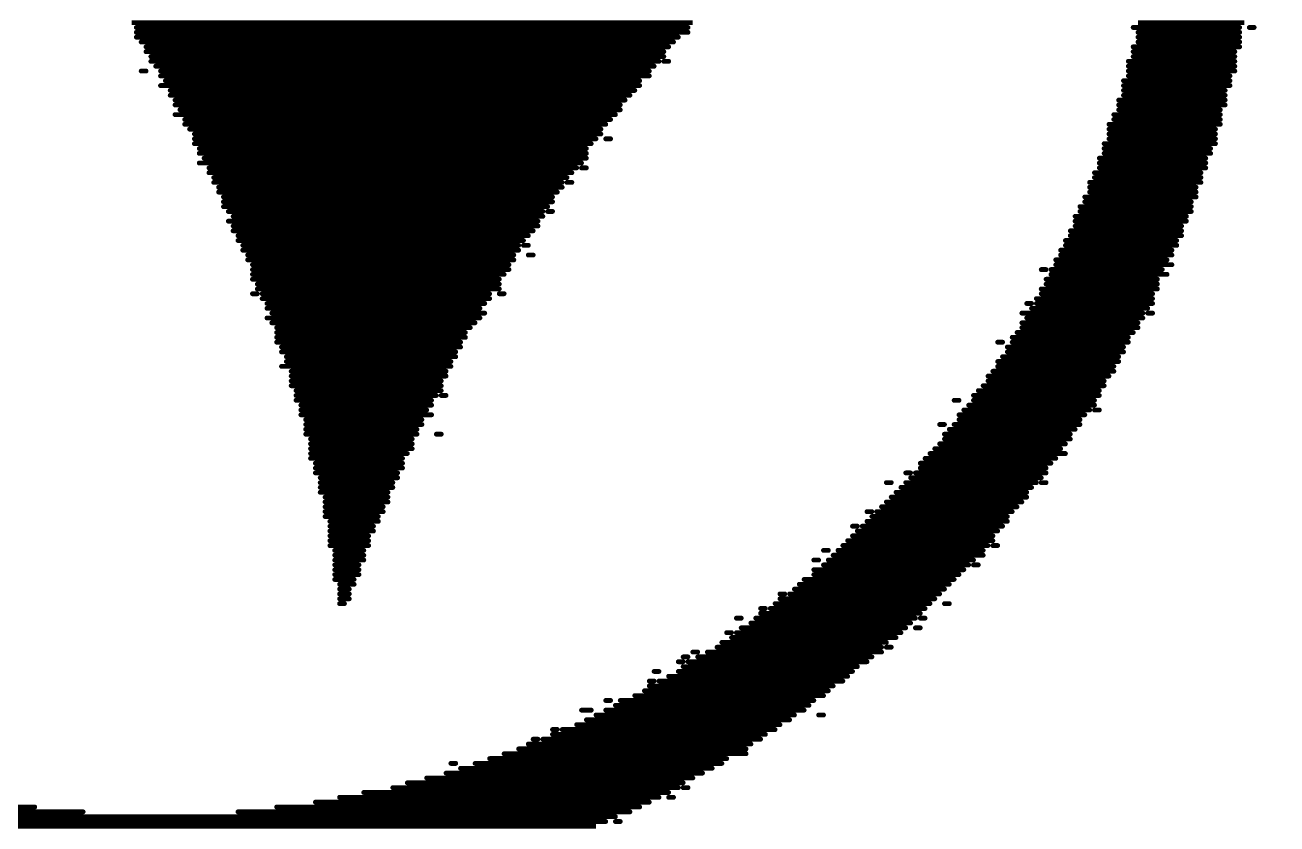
# Model space of a CAD drawing. Header units: millimetres. Extents: x 2.17 to 4.96, y 1.49 to 4.34.
# Drawn here: x 3.7528 to 4.0115, y 3.2885 to 3.4535 of the extents above; entities that cross this region are included whole.
import ezdxf

# ---------------------------------------------------------------- set-up
doc = ezdxf.new("R2010")
doc.units = ezdxf.units.MM
doc.header["$MEASUREMENT"] = 0
for name, color, linetype in [('BottomOverlay', 54, 'Continuous'), ('InternalPlane1', 76, 'Continuous'), ('InternalPlane2', 16, 'Continuous'), ('Mechanical2', 216, 'Continuous')]:
    doc.layers.add(name, color=color, linetype=linetype)

msp = doc.modelspace()

# ---------------------------------------------------------------- linework, layer by layer
at = {"layer": 'BottomOverlay', "const_width": 0.001}
for points in [[(3.77483, 3.454), (3.89083, 3.454)], [(3.98283, 3.454), (4.00483, 3.454)], [(3.77583, 3.453), (3.88983, 3.453)], [(3.77583, 3.452), (3.88983, 3.452)], [(3.77583, 3.451), (3.88783, 3.451)], [(3.98183, 3.453), (4.00383, 3.453)], [(3.98283, 3.452), (4.00383, 3.452)], [(3.98283, 3.451), (4.00383, 3.451)], [(4.00583, 3.453), (4.00683, 3.453)], [(3.77683, 3.45), (3.88683, 3.45)], [(3.77783, 3.449), (3.88583, 3.449)], [(3.98183, 3.449), (4.00383, 3.449)], [(3.98283, 3.45), (4.00383, 3.45)], [(3.77783, 3.448), (3.88483, 3.448)], [(3.77883, 3.447), (3.88483, 3.447)], [(3.77883, 3.446), (3.88383, 3.446)], [(3.88483, 3.446), (3.88583, 3.446)], [(3.98083, 3.446), (4.00283, 3.446)], [(3.98183, 3.448), (4.00283, 3.448)], [(3.98183, 3.447), (4.00283, 3.447)], [(3.77683, 3.444), (3.77783, 3.444)], [(3.77983, 3.445), (3.88283, 3.445)], [(3.78083, 3.444), (3.88183, 3.444)], [(3.98083, 3.445), (4.00283, 3.445)], [(3.98083, 3.444), (4.00283, 3.444)], [(3.78083, 3.443), (3.88183, 3.443)], [(3.78083, 3.441), (3.87983, 3.441)], [(3.78183, 3.442), (3.87983, 3.442)], [(3.97983, 3.442), (4.00183, 3.442)], [(3.97983, 3.441), (4.00183, 3.441)], [(3.98083, 3.443), (4.00183, 3.443)], [(3.78283, 3.44), (3.87883, 3.44)], [(3.78283, 3.439), (3.87783, 3.439)], [(3.78383, 3.438), (3.87683, 3.438)], [(3.97883, 3.438), (4.00083, 3.438)], [(3.97983, 3.44), (4.00083, 3.44)], [(3.97983, 3.439), (4.00083, 3.439)], [(3.78383, 3.437), (3.87583, 3.437)], [(3.78483, 3.436), (3.87583, 3.436)], [(3.97883, 3.437), (4.00083, 3.437)], [(3.97883, 3.436), (3.99983, 3.436)], [(3.78383, 3.435), (3.87483, 3.435)], [(3.78583, 3.434), (3.87383, 3.434)], [(3.78583, 3.433), (3.87283, 3.433)], [(3.97683, 3.433), (3.99983, 3.433)], [(3.97783, 3.435), (3.99983, 3.435)], [(3.97783, 3.434), (3.99983, 3.434)], [(3.78683, 3.432), (3.87183, 3.432)], [(3.78783, 3.431), (3.87183, 3.431)], [(3.97683, 3.432), (3.99883, 3.432)], [(3.97683, 3.431), (3.99883, 3.431)], [(3.78783, 3.43), (3.87083, 3.43)], [(3.78783, 3.429), (3.86983, 3.429)], [(3.78883, 3.428), (3.86883, 3.428)], [(3.87283, 3.43), (3.87383, 3.43)], [(3.97583, 3.429), (3.99883, 3.429)], [(3.97583, 3.428), (3.99783, 3.428)], [(3.97683, 3.43), (3.99883, 3.43)], [(3.78883, 3.427), (3.86883, 3.427)], [(3.78883, 3.425), (3.86783, 3.425)], [(3.78983, 3.426), (3.86883, 3.426)], [(3.97483, 3.426), (3.99683, 3.426)], [(3.97483, 3.425), (3.99683, 3.425)], [(3.97583, 3.427), (3.99783, 3.427)], [(3.79083, 3.424), (3.86683, 3.424)], [(3.79083, 3.423), (3.86583, 3.423)], [(3.86783, 3.424), (3.86883, 3.424)], [(3.97383, 3.423), (3.99583, 3.423)], [(3.97483, 3.424), (3.99683, 3.424)], [(3.79183, 3.422), (3.86483, 3.422)], [(3.79183, 3.421), (3.86383, 3.421)], [(3.79283, 3.42), (3.86383, 3.42)], [(3.86483, 3.421), (3.86583, 3.421)], [(3.97283, 3.421), (3.99583, 3.421)], [(3.97283, 3.42), (3.99483, 3.42)], [(3.97383, 3.422), (3.99583, 3.422)], [(3.79283, 3.419), (3.86283, 3.419)], [(3.79383, 3.418), (3.86183, 3.418)], [(3.97183, 3.418), (3.99483, 3.418)], [(3.97283, 3.419), (3.99483, 3.419)], [(3.79383, 3.417), (3.86183, 3.417)], [(3.79383, 3.416), (3.86083, 3.416)], [(3.79483, 3.415), (3.85983, 3.415)], [(3.86083, 3.415), (3.86183, 3.415)], [(3.97083, 3.416), (3.99383, 3.416)], [(3.97083, 3.415), (3.99383, 3.415)], [(3.97183, 3.417), (3.99383, 3.417)], [(3.79483, 3.413), (3.85883, 3.413)], [(3.79583, 3.414), (3.85983, 3.414)], [(3.79583, 3.412), (3.85883, 3.412)], [(3.96983, 3.414), (3.99283, 3.414)], [(3.96983, 3.413), (3.99283, 3.413)], [(3.96983, 3.412), (3.99183, 3.412)], [(3.79583, 3.411), (3.85783, 3.411)], [(3.79683, 3.41), (3.85683, 3.41)], [(3.96883, 3.411), (3.99183, 3.411)], [(3.96883, 3.41), (3.99183, 3.41)], [(3.79683, 3.409), (3.85583, 3.409)], [(3.79783, 3.408), (3.85483, 3.408)], [(3.79783, 3.407), (3.85483, 3.407)], [(3.85583, 3.408), (3.85683, 3.408)], [(3.96683, 3.407), (3.98983, 3.407)], [(3.96783, 3.409), (3.99083, 3.409)], [(3.96783, 3.408), (3.99083, 3.408)], [(3.79883, 3.406), (3.85383, 3.406)], [(3.79883, 3.405), (3.85383, 3.405)], [(3.85683, 3.406), (3.85783, 3.406)], [(3.96583, 3.405), (3.98883, 3.405)], [(3.96683, 3.406), (3.98983, 3.406)], [(3.79983, 3.404), (3.85283, 3.404)], [(3.79983, 3.403), (3.85283, 3.403)], [(3.79983, 3.402), (3.85183, 3.402)], [(3.96283, 3.403), (3.96383, 3.403)], [(3.96483, 3.403), (3.98783, 3.403)], [(3.96483, 3.402), (3.98883, 3.402)], [(3.96583, 3.404), (3.98983, 3.404)], [(3.79983, 3.401), (3.85083, 3.401)], [(3.80083, 3.4), (3.85083, 3.4)], [(3.96383, 3.401), (3.98683, 3.401)], [(3.96383, 3.4), (3.98683, 3.4)], [(3.79983, 3.398), (3.80083, 3.398)], [(3.80083, 3.399), (3.85083, 3.399)], [(3.80183, 3.398), (3.84883, 3.398)], [(3.80183, 3.397), (3.84883, 3.397)], [(3.85083, 3.398), (3.85183, 3.398)], [(3.96183, 3.397), (3.98583, 3.397)], [(3.96283, 3.399), (3.98683, 3.399)], [(3.96283, 3.398), (3.98583, 3.398)], [(3.80283, 3.396), (3.84783, 3.396)], [(3.80283, 3.395), (3.84683, 3.395)], [(3.80383, 3.394), (3.84783, 3.394)], [(3.95883, 3.394), (3.98383, 3.394)], [(3.95983, 3.396), (3.96083, 3.396)], [(3.96083, 3.395), (3.98483, 3.395)], [(3.96183, 3.396), (3.98583, 3.396)], [(3.98483, 3.394), (3.98583, 3.394)], [(3.80283, 3.393), (3.84683, 3.393)], [(3.80383, 3.392), (3.84583, 3.392)], [(3.95883, 3.392), (3.98283, 3.392)], [(3.95983, 3.393), (3.98383, 3.393)], [(3.80483, 3.391), (3.84483, 3.391)], [(3.80483, 3.39), (3.84383, 3.39)], [(3.80483, 3.389), (3.84383, 3.389)], [(3.95683, 3.389), (3.98083, 3.389)], [(3.95783, 3.39), (3.98183, 3.39)], [(3.95883, 3.391), (3.98283, 3.391)], [(3.80483, 3.388), (3.84283, 3.388)], [(3.80583, 3.387), (3.84283, 3.387)], [(3.95383, 3.388), (3.95483, 3.388)], [(3.95583, 3.387), (3.97983, 3.387)], [(3.95683, 3.388), (3.98083, 3.388)], [(3.80583, 3.386), (3.84183, 3.386)], [(3.80683, 3.385), (3.84183, 3.385)], [(3.80683, 3.384), (3.84083, 3.384)], [(3.95383, 3.384), (3.97883, 3.384)], [(3.95483, 3.385), (3.97883, 3.385)], [(3.95583, 3.386), (3.97983, 3.386)], [(3.80583, 3.383), (3.84083, 3.383)], [(3.80783, 3.382), (3.83983, 3.382)], [(3.80783, 3.381), (3.83983, 3.381)], [(3.95183, 3.381), (3.97683, 3.381)], [(3.95283, 3.382), (3.97783, 3.382)], [(3.95383, 3.383), (3.97783, 3.383)], [(3.80783, 3.38), (3.83883, 3.38)], [(3.80783, 3.379), (3.83883, 3.379)], [(3.95083, 3.379), (3.97583, 3.379)], [(3.95183, 3.38), (3.97583, 3.38)], [(3.80883, 3.378), (3.83883, 3.378)], [(3.80883, 3.377), (3.83783, 3.377)], [(3.80883, 3.376), (3.83683, 3.376)], [(3.83883, 3.377), (3.83983, 3.377)], [(3.94483, 3.376), (3.94583, 3.376)], [(3.94883, 3.377), (3.97483, 3.377)], [(3.94883, 3.376), (3.97383, 3.376)], [(3.94983, 3.378), (3.97483, 3.378)], [(3.80983, 3.375), (3.83683, 3.375)], [(3.80983, 3.374), (3.83583, 3.374)], [(3.94683, 3.374), (3.97283, 3.374)], [(3.94783, 3.375), (3.97383, 3.375)], [(3.97383, 3.374), (3.97483, 3.374)], [(3.80983, 3.373), (3.83683, 3.373)], [(3.81083, 3.372), (3.83483, 3.372)], [(3.81083, 3.371), (3.83483, 3.371)], [(3.94183, 3.371), (3.94283, 3.371)], [(3.94483, 3.371), (3.97083, 3.371)], [(3.94583, 3.373), (3.97183, 3.373)], [(3.94583, 3.372), (3.97083, 3.372)], [(3.81083, 3.37), (3.83383, 3.37)], [(3.81083, 3.369), (3.83383, 3.369)], [(3.81183, 3.368), (3.83283, 3.368)], [(3.83783, 3.369), (3.83883, 3.369)], [(3.94283, 3.369), (3.96883, 3.369)], [(3.94283, 3.368), (3.96883, 3.368)], [(3.94383, 3.37), (3.96983, 3.37)], [(3.81183, 3.367), (3.83283, 3.367)], [(3.81183, 3.366), (3.83283, 3.366)], [(3.94083, 3.366), (3.96683, 3.366)], [(3.94183, 3.367), (3.96783, 3.367)], [(3.81183, 3.365), (3.83183, 3.365)], [(3.81183, 3.364), (3.83083, 3.364)], [(3.81283, 3.363), (3.83083, 3.363)], [(3.93783, 3.363), (3.96483, 3.363)], [(3.93883, 3.364), (3.96583, 3.364)], [(3.93983, 3.365), (3.96783, 3.365)], [(3.81283, 3.362), (3.83083, 3.362)], [(3.81283, 3.361), (3.82983, 3.361)], [(3.93483, 3.361), (3.93583, 3.361)], [(3.93683, 3.361), (3.96383, 3.361)], [(3.93783, 3.362), (3.96383, 3.362)], [(3.81383, 3.36), (3.82983, 3.36)], [(3.81383, 3.359), (3.82883, 3.359)], [(3.81383, 3.358), (3.82883, 3.358)], [(3.93083, 3.359), (3.93183, 3.359)], [(3.93383, 3.358), (3.96083, 3.358)], [(3.93483, 3.359), (3.96183, 3.359)], [(3.93583, 3.36), (3.96283, 3.36)], [(3.96283, 3.359), (3.96383, 3.359)], [(3.81383, 3.357), (3.82783, 3.357)], [(3.81483, 3.356), (3.82783, 3.356)], [(3.93183, 3.356), (3.95983, 3.356)], [(3.93283, 3.357), (3.95983, 3.357)], [(3.81483, 3.355), (3.82783, 3.355)], [(3.81483, 3.354), (3.82683, 3.354)], [(3.81483, 3.353), (3.82683, 3.353)], [(3.92683, 3.353), (3.92783, 3.353)], [(3.92883, 3.353), (3.95683, 3.353)], [(3.92983, 3.354), (3.95783, 3.354)], [(3.93083, 3.355), (3.95883, 3.355)], [(3.81483, 3.352), (3.82583, 3.352)], [(3.81583, 3.351), (3.82583, 3.351)], [(3.81583, 3.35), (3.82483, 3.35)], [(3.92383, 3.35), (3.92483, 3.35)], [(3.92583, 3.35), (3.95483, 3.35)], [(3.92683, 3.351), (3.95583, 3.351)], [(3.92783, 3.352), (3.95583, 3.352)], [(3.81583, 3.349), (3.82483, 3.349)], [(3.81583, 3.348), (3.82383, 3.348)], [(3.92383, 3.348), (3.95283, 3.348)], [(3.92483, 3.349), (3.95383, 3.349)], [(3.81583, 3.347), (3.82383, 3.347)], [(3.81583, 3.346), (3.82383, 3.346)], [(3.81683, 3.345), (3.82283, 3.345)], [(3.91783, 3.345), (3.91883, 3.345)], [(3.92083, 3.345), (3.95083, 3.345)], [(3.92183, 3.346), (3.95183, 3.346)], [(3.92283, 3.347), (3.95283, 3.347)], [(3.95283, 3.346), (3.95383, 3.346)], [(3.81683, 3.344), (3.82283, 3.344)], [(3.81683, 3.343), (3.82283, 3.343)], [(3.91583, 3.343), (3.91683, 3.343)], [(3.91883, 3.343), (3.94883, 3.343)], [(3.91983, 3.344), (3.95083, 3.344)], [(3.81683, 3.342), (3.82183, 3.342)], [(3.81683, 3.341), (3.82183, 3.341)], [(3.81683, 3.34), (3.82183, 3.34)], [(3.91583, 3.341), (3.94683, 3.341)], [(3.91583, 3.34), (3.94583, 3.34)], [(3.91783, 3.342), (3.94783, 3.342)], [(3.94883, 3.342), (3.94983, 3.342)], [(3.81683, 3.339), (3.82083, 3.339)], [(3.81783, 3.338), (3.82083, 3.338)], [(3.81783, 3.337), (3.81983, 3.337)], [(3.91183, 3.337), (3.94283, 3.337)], [(3.91283, 3.338), (3.94383, 3.338)], [(3.91383, 3.339), (3.94483, 3.339)], [(3.81783, 3.336), (3.81983, 3.336)], [(3.81783, 3.335), (3.81983, 3.335)], [(3.90883, 3.336), (3.90983, 3.336)], [(3.90883, 3.335), (3.94083, 3.335)], [(3.91083, 3.336), (3.94183, 3.336)], [(3.81783, 3.334), (3.81883, 3.334)], [(3.90483, 3.333), (3.90583, 3.333)], [(3.90483, 3.332), (3.93783, 3.332)], [(3.90683, 3.333), (3.93883, 3.333)], [(3.90783, 3.334), (3.93983, 3.334)], [(3.94283, 3.334), (3.94383, 3.334)], [(3.89983, 3.331), (3.90083, 3.331)], [(3.90283, 3.33), (3.93583, 3.33)], [(3.90383, 3.331), (3.93683, 3.331)], [(3.93783, 3.331), (3.93883, 3.331)], [(3.89783, 3.328), (3.89883, 3.328)], [(3.89883, 3.327), (3.93283, 3.327)], [(3.89983, 3.328), (3.93383, 3.328)], [(3.90083, 3.329), (3.93483, 3.329)], [(3.93683, 3.329), (3.93783, 3.329)], [(3.89583, 3.325), (3.92983, 3.325)], [(3.89683, 3.326), (3.93083, 3.326)], [(3.93083, 3.325), (3.93183, 3.325)], [(3.88783, 3.322), (3.88883, 3.322)], [(3.88883, 3.323), (3.88983, 3.323)], [(3.88983, 3.322), (3.92683, 3.322)], [(3.89083, 3.324), (3.89183, 3.324)], [(3.89183, 3.323), (3.92783, 3.323)], [(3.89383, 3.324), (3.92983, 3.324)], [(3.88283, 3.32), (3.88383, 3.32)], [(3.88583, 3.319), (3.92283, 3.319)], [(3.88783, 3.32), (3.92383, 3.32)], [(3.88883, 3.321), (3.92483, 3.321)], [(3.88183, 3.318), (3.88283, 3.318)], [(3.88183, 3.317), (3.91983, 3.317)], [(3.88383, 3.318), (3.92183, 3.318)], [(3.87283, 3.314), (3.87383, 3.314)], [(3.87583, 3.314), (3.91583, 3.314)], [(3.87883, 3.315), (3.91783, 3.315)], [(3.88083, 3.316), (3.91883, 3.316)], [(3.86783, 3.312), (3.86983, 3.312)], [(3.87283, 3.312), (3.91383, 3.312)], [(3.87483, 3.313), (3.91483, 3.313)], [(3.86683, 3.309), (3.90883, 3.309)], [(3.86883, 3.31), (3.91083, 3.31)], [(3.87083, 3.311), (3.91183, 3.311)], [(3.91683, 3.311), (3.91783, 3.311)], [(3.85783, 3.306), (3.85883, 3.306)], [(3.85983, 3.306), (3.90483, 3.306)], [(3.86183, 3.308), (3.86283, 3.308)], [(3.86183, 3.307), (3.90583, 3.307)], [(3.86383, 3.308), (3.90783, 3.308)], [(3.85483, 3.304), (3.90183, 3.304)], [(3.85683, 3.305), (3.90283, 3.305)], [(3.84083, 3.301), (3.84183, 3.301)], [(3.84583, 3.301), (3.89683, 3.301)], [(3.84883, 3.302), (3.89783, 3.302)], [(3.85183, 3.303), (3.90183, 3.303)], [(3.83983, 3.299), (3.89283, 3.299)], [(3.84283, 3.3), (3.89483, 3.3)], [(3.82883, 3.296), (3.88783, 3.296)], [(3.83183, 3.297), (3.88883, 3.297)], [(3.83583, 3.298), (3.89083, 3.298)], [(3.88883, 3.296), (3.88983, 3.296)], [(3.81283, 3.293), (3.88183, 3.293)], [(3.81783, 3.294), (3.88383, 3.294)], [(3.82283, 3.295), (3.88583, 3.295)], [(3.88583, 3.294), (3.88683, 3.294)], [(3.68083, 3.292), (3.75483, 3.292)], [(3.68383, 3.291), (3.76483, 3.291)], [(3.79683, 3.291), (3.87783, 3.291)], [(3.80483, 3.292), (3.87983, 3.292)], [(3.68583, 3.29), (3.87483, 3.29)], [(3.68683, 3.289), (3.87283, 3.289)], [(3.68983, 3.288), (3.87083, 3.288)], [(3.87483, 3.289), (3.87583, 3.289)]]:
    msp.add_lwpolyline(points, dxfattribs=at)
at = {"layer": 'BottomOverlay', "const_width": 0.0005}
for points in [[(3.77558, 3.453, 1), (3.77608, 3.453, 1)], [(3.77558, 3.452, 1), (3.77608, 3.452, 1)], [(3.77558, 3.451, 1), (3.77608, 3.451, 1)], [(3.88758, 3.451, 1), (3.88808, 3.451, 1)], [(3.88958, 3.453, 1), (3.89008, 3.453, 1)], [(3.88958, 3.452, 1), (3.89008, 3.452, 1)], [(3.98158, 3.453, 1), (3.98208, 3.453, 1)], [(3.98258, 3.452, 1), (3.98308, 3.452, 1)], [(3.98258, 3.451, 1), (3.98308, 3.451, 1)], [(4.00358, 3.453, 1), (4.00408, 3.453, 1)], [(4.00358, 3.452, 1), (4.00408, 3.452, 1)], [(4.00358, 3.451, 1), (4.00408, 3.451, 1)], [(4.00558, 3.453, 1), (4.00608, 3.453, 1)], [(4.00658, 3.453, 1), (4.00708, 3.453, 1)], [(3.77658, 3.45, 1), (3.77708, 3.45, 1)], [(3.77758, 3.449, 1), (3.77808, 3.449, 1)], [(3.88558, 3.449, 1), (3.88608, 3.449, 1)], [(3.88658, 3.45, 1), (3.88708, 3.45, 1)], [(3.98158, 3.449, 1), (3.98208, 3.449, 1)], [(3.98258, 3.45, 1), (3.98308, 3.45, 1)], [(4.00358, 3.45, 1), (4.00408, 3.45, 1)], [(4.00358, 3.449, 1), (4.00408, 3.449, 1)], [(3.77758, 3.448, 1), (3.77808, 3.448, 1)], [(3.77858, 3.447, 1), (3.77908, 3.447, 1)], [(3.77858, 3.446, 1), (3.77908, 3.446, 1)], [(3.88358, 3.446, 1), (3.88408, 3.446, 1)], [(3.88458, 3.448, 1), (3.88508, 3.448, 1)], [(3.88458, 3.447, 1), (3.88508, 3.447, 1)], [(3.88458, 3.446, 1), (3.88508, 3.446, 1)], [(3.88558, 3.446, 1), (3.88608, 3.446, 1)], [(3.98058, 3.446, 1), (3.98108, 3.446, 1)], [(3.98158, 3.448, 1), (3.98208, 3.448, 1)], [(3.98158, 3.447, 1), (3.98208, 3.447, 1)], [(4.00258, 3.448, 1), (4.00308, 3.448, 1)], [(4.00258, 3.447, 1), (4.00308, 3.447, 1)], [(4.00258, 3.446, 1), (4.00308, 3.446, 1)], [(3.77658, 3.444, 1), (3.77708, 3.444, 1)], [(3.77758, 3.444, 1), (3.77808, 3.444, 1)], [(3.77958, 3.445, 1), (3.78008, 3.445, 1)], [(3.78058, 3.444, 1), (3.78108, 3.444, 1)], [(3.88158, 3.444, 1), (3.88208, 3.444, 1)], [(3.88258, 3.445, 1), (3.88308, 3.445, 1)], [(3.98058, 3.445, 1), (3.98108, 3.445, 1)], [(3.98058, 3.444, 1), (3.98108, 3.444, 1)], [(4.00258, 3.445, 1), (4.00308, 3.445, 1)], [(4.00258, 3.444, 1), (4.00308, 3.444, 1)], [(3.78058, 3.443, 1), (3.78108, 3.443, 1)], [(3.78058, 3.441, 1), (3.78108, 3.441, 1)], [(3.78158, 3.442, 1), (3.78208, 3.442, 1)], [(3.87958, 3.442, 1), (3.88008, 3.442, 1)], [(3.87958, 3.441, 1), (3.88008, 3.441, 1)], [(3.88158, 3.443, 1), (3.88208, 3.443, 1)], [(3.97958, 3.442, 1), (3.98008, 3.442, 1)], [(3.97958, 3.441, 1), (3.98008, 3.441, 1)], [(3.98058, 3.443, 1), (3.98108, 3.443, 1)], [(4.00158, 3.443, 1), (4.00208, 3.443, 1)], [(4.00158, 3.442, 1), (4.00208, 3.442, 1)], [(4.00158, 3.441, 1), (4.00208, 3.441, 1)], [(3.78258, 3.44, 1), (3.78308, 3.44, 1)], [(3.78258, 3.439, 1), (3.78308, 3.439, 1)], [(3.78358, 3.438, 1), (3.78408, 3.438, 1)], [(3.87658, 3.438, 1), (3.87708, 3.438, 1)], [(3.87758, 3.439, 1), (3.87808, 3.439, 1)], [(3.87858, 3.44, 1), (3.87908, 3.44, 1)], [(3.97858, 3.438, 1), (3.97908, 3.438, 1)], [(3.97958, 3.44, 1), (3.98008, 3.44, 1)], [(3.97958, 3.439, 1), (3.98008, 3.439, 1)], [(4.00058, 3.44, 1), (4.00108, 3.44, 1)], [(4.00058, 3.439, 1), (4.00108, 3.439, 1)], [(4.00058, 3.438, 1), (4.00108, 3.438, 1)], [(3.78358, 3.437, 1), (3.78408, 3.437, 1)], [(3.78458, 3.436, 1), (3.78508, 3.436, 1)], [(3.87558, 3.437, 1), (3.87608, 3.437, 1)], [(3.87558, 3.436, 1), (3.87608, 3.436, 1)], [(3.97858, 3.437, 1), (3.97908, 3.437, 1)], [(3.97858, 3.436, 1), (3.97908, 3.436, 1)], [(3.99958, 3.436, 1), (4.00008, 3.436, 1)], [(4.00058, 3.437, 1), (4.00108, 3.437, 1)], [(3.78358, 3.435, 1), (3.78408, 3.435, 1)], [(3.78558, 3.434, 1), (3.78608, 3.434, 1)], [(3.78558, 3.433, 1), (3.78608, 3.433, 1)], [(3.87258, 3.433, 1), (3.87308, 3.433, 1)], [(3.87358, 3.434, 1), (3.87408, 3.434, 1)], [(3.87458, 3.435, 1), (3.87508, 3.435, 1)], [(3.97658, 3.433, 1), (3.97708, 3.433, 1)], [(3.97758, 3.435, 1), (3.97808, 3.435, 1)], [(3.97758, 3.434, 1), (3.97808, 3.434, 1)], [(3.99958, 3.435, 1), (4.00008, 3.435, 1)], [(3.99958, 3.434, 1), (4.00008, 3.434, 1)], [(3.99958, 3.433, 1), (4.00008, 3.433, 1)], [(3.78658, 3.432, 1), (3.78708, 3.432, 1)], [(3.78758, 3.431, 1), (3.78808, 3.431, 1)], [(3.87158, 3.432, 1), (3.87208, 3.432, 1)], [(3.87158, 3.431, 1), (3.87208, 3.431, 1)], [(3.97658, 3.432, 1), (3.97708, 3.432, 1)], [(3.97658, 3.431, 1), (3.97708, 3.431, 1)], [(3.99858, 3.432, 1), (3.99908, 3.432, 1)], [(3.99858, 3.431, 1), (3.99908, 3.431, 1)], [(3.78758, 3.43, 1), (3.78808, 3.43, 1)], [(3.78758, 3.429, 1), (3.78808, 3.429, 1)], [(3.78858, 3.428, 1), (3.78908, 3.428, 1)], [(3.86858, 3.428, 1), (3.86908, 3.428, 1)], [(3.86958, 3.429, 1), (3.87008, 3.429, 1)], [(3.87058, 3.43, 1), (3.87108, 3.43, 1)], [(3.87258, 3.43, 1), (3.87308, 3.43, 1)], [(3.87358, 3.43, 1), (3.87408, 3.43, 1)], [(3.97558, 3.429, 1), (3.97608, 3.429, 1)], [(3.97558, 3.428, 1), (3.97608, 3.428, 1)], [(3.97658, 3.43, 1), (3.97708, 3.43, 1)], [(3.99758, 3.428, 1), (3.99808, 3.428, 1)], [(3.99858, 3.43, 1), (3.99908, 3.43, 1)], [(3.99858, 3.429, 1), (3.99908, 3.429, 1)], [(3.78858, 3.427, 1), (3.78908, 3.427, 1)], [(3.78858, 3.425, 1), (3.78908, 3.425, 1)], [(3.78958, 3.426, 1), (3.79008, 3.426, 1)], [(3.86758, 3.425, 1), (3.86808, 3.425, 1)], [(3.86858, 3.427, 1), (3.86908, 3.427, 1)], [(3.86858, 3.426, 1), (3.86908, 3.426, 1)], [(3.97458, 3.426, 1), (3.97508, 3.426, 1)], [(3.97458, 3.425, 1), (3.97508, 3.425, 1)], [(3.97558, 3.427, 1), (3.97608, 3.427, 1)], [(3.99658, 3.426, 1), (3.99708, 3.426, 1)], [(3.99658, 3.425, 1), (3.99708, 3.425, 1)], [(3.99758, 3.427, 1), (3.99808, 3.427, 1)], [(3.79058, 3.424, 1), (3.79108, 3.424, 1)], [(3.79058, 3.423, 1), (3.79108, 3.423, 1)], [(3.86558, 3.423, 1), (3.86608, 3.423, 1)], [(3.86658, 3.424, 1), (3.86708, 3.424, 1)], [(3.86758, 3.424, 1), (3.86808, 3.424, 1)], [(3.86858, 3.424, 1), (3.86908, 3.424, 1)], [(3.97358, 3.423, 1), (3.97408, 3.423, 1)], [(3.97458, 3.424, 1), (3.97508, 3.424, 1)], [(3.99558, 3.423, 1), (3.99608, 3.423, 1)], [(3.99658, 3.424, 1), (3.99708, 3.424, 1)], [(3.79158, 3.422, 1), (3.79208, 3.422, 1)], [(3.79158, 3.421, 1), (3.79208, 3.421, 1)], [(3.79258, 3.42, 1), (3.79308, 3.42, 1)], [(3.86358, 3.421, 1), (3.86408, 3.421, 1)], [(3.86358, 3.42, 1), (3.86408, 3.42, 1)], [(3.86458, 3.422, 1), (3.86508, 3.422, 1)], [(3.86458, 3.421, 1), (3.86508, 3.421, 1)], [(3.86558, 3.421, 1), (3.86608, 3.421, 1)], [(3.97258, 3.421, 1), (3.97308, 3.421, 1)], [(3.97258, 3.42, 1), (3.97308, 3.42, 1)], [(3.97358, 3.422, 1), (3.97408, 3.422, 1)], [(3.99458, 3.42, 1), (3.99508, 3.42, 1)], [(3.99558, 3.422, 1), (3.99608, 3.422, 1)], [(3.99558, 3.421, 1), (3.99608, 3.421, 1)], [(3.79258, 3.419, 1), (3.79308, 3.419, 1)], [(3.79358, 3.418, 1), (3.79408, 3.418, 1)], [(3.86158, 3.418, 1), (3.86208, 3.418, 1)], [(3.86258, 3.419, 1), (3.86308, 3.419, 1)], [(3.97158, 3.418, 1), (3.97208, 3.418, 1)], [(3.97258, 3.419, 1), (3.97308, 3.419, 1)], [(3.99458, 3.419, 1), (3.99508, 3.419, 1)], [(3.99458, 3.418, 1), (3.99508, 3.418, 1)], [(3.79358, 3.417, 1), (3.79408, 3.417, 1)], [(3.79358, 3.416, 1), (3.79408, 3.416, 1)], [(3.79458, 3.415, 1), (3.79508, 3.415, 1)], [(3.85958, 3.415, 1), (3.86008, 3.415, 1)], [(3.86058, 3.416, 1), (3.86108, 3.416, 1)], [(3.86058, 3.415, 1), (3.86108, 3.415, 1)], [(3.86158, 3.417, 1), (3.86208, 3.417, 1)], [(3.86158, 3.415, 1), (3.86208, 3.415, 1)], [(3.97058, 3.416, 1), (3.97108, 3.416, 1)], [(3.97058, 3.415, 1), (3.97108, 3.415, 1)], [(3.97158, 3.417, 1), (3.97208, 3.417, 1)], [(3.99358, 3.417, 1), (3.99408, 3.417, 1)], [(3.99358, 3.416, 1), (3.99408, 3.416, 1)], [(3.99358, 3.415, 1), (3.99408, 3.415, 1)], [(3.79458, 3.413, 1), (3.79508, 3.413, 1)], [(3.79558, 3.414, 1), (3.79608, 3.414, 1)], [(3.79558, 3.412, 1), (3.79608, 3.412, 1)], [(3.85858, 3.413, 1), (3.85908, 3.413, 1)], [(3.85858, 3.412, 1), (3.85908, 3.412, 1)], [(3.85958, 3.414, 1), (3.86008, 3.414, 1)], [(3.96958, 3.414, 1), (3.97008, 3.414, 1)], [(3.96958, 3.413, 1), (3.97008, 3.413, 1)], [(3.96958, 3.412, 1), (3.97008, 3.412, 1)], [(3.99158, 3.412, 1), (3.99208, 3.412, 1)], [(3.99258, 3.414, 1), (3.99308, 3.414, 1)], [(3.99258, 3.413, 1), (3.99308, 3.413, 1)], [(3.79558, 3.411, 1), (3.79608, 3.411, 1)], [(3.79658, 3.41, 1), (3.79708, 3.41, 1)], [(3.85658, 3.41, 1), (3.85708, 3.41, 1)], [(3.85758, 3.411, 1), (3.85808, 3.411, 1)], [(3.96858, 3.411, 1), (3.96908, 3.411, 1)], [(3.96858, 3.41, 1), (3.96908, 3.41, 1)], [(3.99158, 3.411, 1), (3.99208, 3.411, 1)], [(3.99158, 3.41, 1), (3.99208, 3.41, 1)], [(3.79658, 3.409, 1), (3.79708, 3.409, 1)], [(3.79758, 3.408, 1), (3.79808, 3.408, 1)], [(3.79758, 3.407, 1), (3.79808, 3.407, 1)], [(3.85458, 3.408, 1), (3.85508, 3.408, 1)], [(3.85458, 3.407, 1), (3.85508, 3.407, 1)], [(3.85558, 3.409, 1), (3.85608, 3.409, 1)], [(3.85558, 3.408, 1), (3.85608, 3.408, 1)], [(3.85658, 3.408, 1), (3.85708, 3.408, 1)], [(3.96658, 3.407, 1), (3.96708, 3.407, 1)], [(3.96758, 3.409, 1), (3.96808, 3.409, 1)], [(3.96758, 3.408, 1), (3.96808, 3.408, 1)], [(3.98958, 3.407, 1), (3.99008, 3.407, 1)], [(3.99058, 3.409, 1), (3.99108, 3.409, 1)], [(3.99058, 3.408, 1), (3.99108, 3.408, 1)], [(3.79858, 3.406, 1), (3.79908, 3.406, 1)], [(3.79858, 3.405, 1), (3.79908, 3.405, 1)], [(3.85358, 3.406, 1), (3.85408, 3.406, 1)], [(3.85358, 3.405, 1), (3.85408, 3.405, 1)], [(3.85658, 3.406, 1), (3.85708, 3.406, 1)], [(3.85758, 3.406, 1), (3.85808, 3.406, 1)], [(3.96558, 3.405, 1), (3.96608, 3.405, 1)], [(3.96658, 3.406, 1), (3.96708, 3.406, 1)], [(3.98858, 3.405, 1), (3.98908, 3.405, 1)], [(3.98958, 3.406, 1), (3.99008, 3.406, 1)], [(3.79958, 3.404, 1), (3.80008, 3.404, 1)], [(3.79958, 3.403, 1), (3.80008, 3.403, 1)], [(3.79958, 3.402, 1), (3.80008, 3.402, 1)], [(3.85158, 3.402, 1), (3.85208, 3.402, 1)], [(3.85258, 3.404, 1), (3.85308, 3.404, 1)], [(3.85258, 3.403, 1), (3.85308, 3.403, 1)], [(3.96258, 3.403, 1), (3.96308, 3.403, 1)], [(3.96358, 3.403, 1), (3.96408, 3.403, 1)], [(3.96458, 3.403, 1), (3.96508, 3.403, 1)], [(3.96458, 3.402, 1), (3.96508, 3.402, 1)], [(3.96558, 3.404, 1), (3.96608, 3.404, 1)], [(3.98758, 3.403, 1), (3.98808, 3.403, 1)], [(3.98858, 3.402, 1), (3.98908, 3.402, 1)], [(3.98958, 3.404, 1), (3.99008, 3.404, 1)], [(3.79958, 3.401, 1), (3.80008, 3.401, 1)], [(3.80058, 3.4, 1), (3.80108, 3.4, 1)], [(3.85058, 3.401, 1), (3.85108, 3.401, 1)], [(3.85058, 3.4, 1), (3.85108, 3.4, 1)], [(3.96358, 3.401, 1), (3.96408, 3.401, 1)], [(3.96358, 3.4, 1), (3.96408, 3.4, 1)], [(3.98658, 3.401, 1), (3.98708, 3.401, 1)], [(3.98658, 3.4, 1), (3.98708, 3.4, 1)], [(3.79958, 3.398, 1), (3.80008, 3.398, 1)], [(3.80058, 3.399, 1), (3.80108, 3.399, 1)], [(3.80058, 3.398, 1), (3.80108, 3.398, 1)], [(3.80158, 3.398, 1), (3.80208, 3.398, 1)], [(3.80158, 3.397, 1), (3.80208, 3.397, 1)], [(3.84858, 3.398, 1), (3.84908, 3.398, 1)], [(3.84858, 3.397, 1), (3.84908, 3.397, 1)], [(3.85058, 3.399, 1), (3.85108, 3.399, 1)], [(3.85058, 3.398, 1), (3.85108, 3.398, 1)], [(3.85158, 3.398, 1), (3.85208, 3.398, 1)], [(3.96158, 3.397, 1), (3.96208, 3.397, 1)], [(3.96258, 3.399, 1), (3.96308, 3.399, 1)], [(3.96258, 3.398, 1), (3.96308, 3.398, 1)], [(3.98558, 3.398, 1), (3.98608, 3.398, 1)], [(3.98558, 3.397, 1), (3.98608, 3.397, 1)], [(3.98658, 3.399, 1), (3.98708, 3.399, 1)], [(3.80258, 3.396, 1), (3.80308, 3.396, 1)], [(3.80258, 3.395, 1), (3.80308, 3.395, 1)], [(3.80358, 3.394, 1), (3.80408, 3.394, 1)], [(3.84658, 3.395, 1), (3.84708, 3.395, 1)], [(3.84758, 3.396, 1), (3.84808, 3.396, 1)], [(3.84758, 3.394, 1), (3.84808, 3.394, 1)], [(3.95858, 3.394, 1), (3.95908, 3.394, 1)], [(3.95958, 3.396, 1), (3.96008, 3.396, 1)], [(3.96058, 3.396, 1), (3.96108, 3.396, 1)], [(3.96058, 3.395, 1), (3.96108, 3.395, 1)], [(3.96158, 3.396, 1), (3.96208, 3.396, 1)], [(3.98358, 3.394, 1), (3.98408, 3.394, 1)], [(3.98458, 3.395, 1), (3.98508, 3.395, 1)], [(3.98458, 3.394, 1), (3.98508, 3.394, 1)], [(3.98558, 3.396, 1), (3.98608, 3.396, 1)], [(3.98558, 3.394, 1), (3.98608, 3.394, 1)], [(3.80258, 3.393, 1), (3.80308, 3.393, 1)], [(3.80358, 3.392, 1), (3.80408, 3.392, 1)], [(3.84558, 3.392, 1), (3.84608, 3.392, 1)], [(3.84658, 3.393, 1), (3.84708, 3.393, 1)], [(3.95858, 3.392, 1), (3.95908, 3.392, 1)], [(3.95958, 3.393, 1), (3.96008, 3.393, 1)], [(3.98258, 3.392, 1), (3.98308, 3.392, 1)], [(3.98358, 3.393, 1), (3.98408, 3.393, 1)], [(3.80458, 3.391, 1), (3.80508, 3.391, 1)], [(3.80458, 3.39, 1), (3.80508, 3.39, 1)], [(3.80458, 3.389, 1), (3.80508, 3.389, 1)], [(3.84358, 3.39, 1), (3.84408, 3.39, 1)], [(3.84358, 3.389, 1), (3.84408, 3.389, 1)], [(3.84458, 3.391, 1), (3.84508, 3.391, 1)], [(3.95658, 3.389, 1), (3.95708, 3.389, 1)], [(3.95758, 3.39, 1), (3.95808, 3.39, 1)], [(3.95858, 3.391, 1), (3.95908, 3.391, 1)], [(3.98058, 3.389, 1), (3.98108, 3.389, 1)], [(3.98158, 3.39, 1), (3.98208, 3.39, 1)], [(3.98258, 3.391, 1), (3.98308, 3.391, 1)], [(3.80458, 3.388, 1), (3.80508, 3.388, 1)], [(3.80558, 3.387, 1), (3.80608, 3.387, 1)], [(3.84258, 3.388, 1), (3.84308, 3.388, 1)], [(3.84258, 3.387, 1), (3.84308, 3.387, 1)], [(3.95358, 3.388, 1), (3.95408, 3.388, 1)], [(3.95458, 3.388, 1), (3.95508, 3.388, 1)], [(3.95558, 3.387, 1), (3.95608, 3.387, 1)], [(3.95658, 3.388, 1), (3.95708, 3.388, 1)], [(3.97958, 3.387, 1), (3.98008, 3.387, 1)], [(3.98058, 3.388, 1), (3.98108, 3.388, 1)], [(3.80558, 3.386, 1), (3.80608, 3.386, 1)], [(3.80658, 3.385, 1), (3.80708, 3.385, 1)], [(3.80658, 3.384, 1), (3.80708, 3.384, 1)], [(3.84058, 3.384, 1), (3.84108, 3.384, 1)], [(3.84158, 3.386, 1), (3.84208, 3.386, 1)], [(3.84158, 3.385, 1), (3.84208, 3.385, 1)], [(3.95358, 3.384, 1), (3.95408, 3.384, 1)], [(3.95458, 3.385, 1), (3.95508, 3.385, 1)], [(3.95558, 3.386, 1), (3.95608, 3.386, 1)], [(3.97858, 3.385, 1), (3.97908, 3.385, 1)], [(3.97858, 3.384, 1), (3.97908, 3.384, 1)], [(3.97958, 3.386, 1), (3.98008, 3.386, 1)], [(3.80558, 3.383, 1), (3.80608, 3.383, 1)], [(3.80758, 3.382, 1), (3.80808, 3.382, 1)], [(3.80758, 3.381, 1), (3.80808, 3.381, 1)], [(3.83958, 3.382, 1), (3.84008, 3.382, 1)], [(3.83958, 3.381, 1), (3.84008, 3.381, 1)], [(3.84058, 3.383, 1), (3.84108, 3.383, 1)], [(3.95158, 3.381, 1), (3.95208, 3.381, 1)], [(3.95258, 3.382, 1), (3.95308, 3.382, 1)], [(3.95358, 3.383, 1), (3.95408, 3.383, 1)], [(3.97658, 3.381, 1), (3.97708, 3.381, 1)], [(3.97758, 3.383, 1), (3.97808, 3.383, 1)], [(3.97758, 3.382, 1), (3.97808, 3.382, 1)], [(3.80758, 3.38, 1), (3.80808, 3.38, 1)], [(3.80758, 3.379, 1), (3.80808, 3.379, 1)], [(3.83858, 3.38, 1), (3.83908, 3.38, 1)], [(3.83858, 3.379, 1), (3.83908, 3.379, 1)], [(3.95058, 3.379, 1), (3.95108, 3.379, 1)], [(3.95158, 3.38, 1), (3.95208, 3.38, 1)], [(3.97558, 3.38, 1), (3.97608, 3.38, 1)], [(3.97558, 3.379, 1), (3.97608, 3.379, 1)], [(3.80858, 3.378, 1), (3.80908, 3.378, 1)], [(3.80858, 3.377, 1), (3.80908, 3.377, 1)], [(3.80858, 3.376, 1), (3.80908, 3.376, 1)], [(3.83658, 3.376, 1), (3.83708, 3.376, 1)], [(3.83758, 3.377, 1), (3.83808, 3.377, 1)], [(3.83858, 3.378, 1), (3.83908, 3.378, 1)], [(3.83858, 3.377, 1), (3.83908, 3.377, 1)], [(3.83958, 3.377, 1), (3.84008, 3.377, 1)], [(3.94458, 3.376, 1), (3.94508, 3.376, 1)], [(3.94558, 3.376, 1), (3.94608, 3.376, 1)], [(3.94858, 3.377, 1), (3.94908, 3.377, 1)], [(3.94858, 3.376, 1), (3.94908, 3.376, 1)], [(3.94958, 3.378, 1), (3.95008, 3.378, 1)], [(3.97358, 3.376, 1), (3.97408, 3.376, 1)], [(3.97458, 3.378, 1), (3.97508, 3.378, 1)], [(3.97458, 3.377, 1), (3.97508, 3.377, 1)], [(3.80958, 3.375, 1), (3.81008, 3.375, 1)], [(3.80958, 3.374, 1), (3.81008, 3.374, 1)], [(3.83558, 3.374, 1), (3.83608, 3.374, 1)], [(3.83658, 3.375, 1), (3.83708, 3.375, 1)], [(3.94658, 3.374, 1), (3.94708, 3.374, 1)], [(3.94758, 3.375, 1), (3.94808, 3.375, 1)], [(3.97258, 3.374, 1), (3.97308, 3.374, 1)], [(3.97358, 3.375, 1), (3.97408, 3.375, 1)], [(3.97358, 3.374, 1), (3.97408, 3.374, 1)], [(3.97458, 3.374, 1), (3.97508, 3.374, 1)], [(3.80958, 3.373, 1), (3.81008, 3.373, 1)], [(3.81058, 3.372, 1), (3.81108, 3.372, 1)], [(3.81058, 3.371, 1), (3.81108, 3.371, 1)], [(3.83458, 3.372, 1), (3.83508, 3.372, 1)], [(3.83458, 3.371, 1), (3.83508, 3.371, 1)], [(3.83658, 3.373, 1), (3.83708, 3.373, 1)], [(3.94158, 3.371, 1), (3.94208, 3.371, 1)], [(3.94258, 3.371, 1), (3.94308, 3.371, 1)], [(3.94458, 3.371, 1), (3.94508, 3.371, 1)], [(3.94558, 3.373, 1), (3.94608, 3.373, 1)], [(3.94558, 3.372, 1), (3.94608, 3.372, 1)], [(3.97058, 3.372, 1), (3.97108, 3.372, 1)], [(3.97058, 3.371, 1), (3.97108, 3.371, 1)], [(3.97158, 3.373, 1), (3.97208, 3.373, 1)], [(3.81058, 3.37, 1), (3.81108, 3.37, 1)], [(3.81058, 3.369, 1), (3.81108, 3.369, 1)], [(3.81158, 3.368, 1), (3.81208, 3.368, 1)], [(3.83258, 3.368, 1), (3.83308, 3.368, 1)], [(3.83358, 3.37, 1), (3.83408, 3.37, 1)], [(3.83358, 3.369, 1), (3.83408, 3.369, 1)], [(3.83758, 3.369, 1), (3.83808, 3.369, 1)], [(3.83858, 3.369, 1), (3.83908, 3.369, 1)], [(3.94258, 3.369, 1), (3.94308, 3.369, 1)], [(3.94258, 3.368, 1), (3.94308, 3.368, 1)], [(3.94358, 3.37, 1), (3.94408, 3.37, 1)], [(3.96858, 3.369, 1), (3.96908, 3.369, 1)], [(3.96858, 3.368, 1), (3.96908, 3.368, 1)], [(3.96958, 3.37, 1), (3.97008, 3.37, 1)], [(3.81158, 3.367, 1), (3.81208, 3.367, 1)], [(3.81158, 3.366, 1), (3.81208, 3.366, 1)], [(3.83258, 3.367, 1), (3.83308, 3.367, 1)], [(3.83258, 3.366, 1), (3.83308, 3.366, 1)], [(3.94058, 3.366, 1), (3.94108, 3.366, 1)], [(3.94158, 3.367, 1), (3.94208, 3.367, 1)], [(3.96658, 3.366, 1), (3.96708, 3.366, 1)], [(3.96758, 3.367, 1), (3.96808, 3.367, 1)], [(3.81158, 3.365, 1), (3.81208, 3.365, 1)], [(3.81158, 3.364, 1), (3.81208, 3.364, 1)], [(3.81258, 3.363, 1), (3.81308, 3.363, 1)], [(3.83058, 3.364, 1), (3.83108, 3.364, 1)], [(3.83058, 3.363, 1), (3.83108, 3.363, 1)], [(3.83158, 3.365, 1), (3.83208, 3.365, 1)], [(3.93758, 3.363, 1), (3.93808, 3.363, 1)], [(3.93858, 3.364, 1), (3.93908, 3.364, 1)], [(3.93958, 3.365, 1), (3.94008, 3.365, 1)], [(3.96458, 3.363, 1), (3.96508, 3.363, 1)], [(3.96558, 3.364, 1), (3.96608, 3.364, 1)], [(3.96758, 3.365, 1), (3.96808, 3.365, 1)], [(3.81258, 3.362, 1), (3.81308, 3.362, 1)], [(3.81258, 3.361, 1), (3.81308, 3.361, 1)], [(3.82958, 3.361, 1), (3.83008, 3.361, 1)], [(3.83058, 3.362, 1), (3.83108, 3.362, 1)], [(3.93458, 3.361, 1), (3.93508, 3.361, 1)], [(3.93558, 3.361, 1), (3.93608, 3.361, 1)], [(3.93658, 3.361, 1), (3.93708, 3.361, 1)], [(3.93758, 3.362, 1), (3.93808, 3.362, 1)], [(3.96358, 3.362, 1), (3.96408, 3.362, 1)], [(3.96358, 3.361, 1), (3.96408, 3.361, 1)], [(3.81358, 3.36, 1), (3.81408, 3.36, 1)], [(3.81358, 3.359, 1), (3.81408, 3.359, 1)], [(3.81358, 3.358, 1), (3.81408, 3.358, 1)], [(3.82858, 3.359, 1), (3.82908, 3.359, 1)], [(3.82858, 3.358, 1), (3.82908, 3.358, 1)], [(3.82958, 3.36, 1), (3.83008, 3.36, 1)], [(3.93058, 3.359, 1), (3.93108, 3.359, 1)], [(3.93158, 3.359, 1), (3.93208, 3.359, 1)], [(3.93358, 3.358, 1), (3.93408, 3.358, 1)], [(3.93458, 3.359, 1), (3.93508, 3.359, 1)], [(3.93558, 3.36, 1), (3.93608, 3.36, 1)], [(3.96058, 3.358, 1), (3.96108, 3.358, 1)], [(3.96158, 3.359, 1), (3.96208, 3.359, 1)], [(3.96258, 3.36, 1), (3.96308, 3.36, 1)], [(3.96258, 3.359, 1), (3.96308, 3.359, 1)], [(3.96358, 3.359, 1), (3.96408, 3.359, 1)], [(3.81358, 3.357, 1), (3.81408, 3.357, 1)], [(3.81458, 3.356, 1), (3.81508, 3.356, 1)], [(3.82758, 3.357, 1), (3.82808, 3.357, 1)], [(3.82758, 3.356, 1), (3.82808, 3.356, 1)], [(3.93158, 3.356, 1), (3.93208, 3.356, 1)], [(3.93258, 3.357, 1), (3.93308, 3.357, 1)], [(3.95958, 3.357, 1), (3.96008, 3.357, 1)], [(3.95958, 3.356, 1), (3.96008, 3.356, 1)], [(3.81458, 3.355, 1), (3.81508, 3.355, 1)], [(3.81458, 3.354, 1), (3.81508, 3.354, 1)], [(3.81458, 3.353, 1), (3.81508, 3.353, 1)], [(3.82658, 3.354, 1), (3.82708, 3.354, 1)], [(3.82658, 3.353, 1), (3.82708, 3.353, 1)], [(3.82758, 3.355, 1), (3.82808, 3.355, 1)], [(3.92658, 3.353, 1), (3.92708, 3.353, 1)], [(3.92758, 3.353, 1), (3.92808, 3.353, 1)], [(3.92858, 3.353, 1), (3.92908, 3.353, 1)], [(3.92958, 3.354, 1), (3.93008, 3.354, 1)], [(3.93058, 3.355, 1), (3.93108, 3.355, 1)], [(3.95658, 3.353, 1), (3.95708, 3.353, 1)], [(3.95758, 3.354, 1), (3.95808, 3.354, 1)], [(3.95858, 3.355, 1), (3.95908, 3.355, 1)], [(3.81458, 3.352, 1), (3.81508, 3.352, 1)], [(3.81558, 3.351, 1), (3.81608, 3.351, 1)], [(3.81558, 3.35, 1), (3.81608, 3.35, 1)], [(3.82458, 3.35, 1), (3.82508, 3.35, 1)], [(3.82558, 3.352, 1), (3.82608, 3.352, 1)], [(3.82558, 3.351, 1), (3.82608, 3.351, 1)], [(3.92358, 3.35, 1), (3.92408, 3.35, 1)], [(3.92458, 3.35, 1), (3.92508, 3.35, 1)], [(3.92558, 3.35, 1), (3.92608, 3.35, 1)], [(3.92658, 3.351, 1), (3.92708, 3.351, 1)], [(3.92758, 3.352, 1), (3.92808, 3.352, 1)], [(3.95458, 3.35, 1), (3.95508, 3.35, 1)], [(3.95558, 3.352, 1), (3.95608, 3.352, 1)], [(3.95558, 3.351, 1), (3.95608, 3.351, 1)], [(3.81558, 3.349, 1), (3.81608, 3.349, 1)], [(3.81558, 3.348, 1), (3.81608, 3.348, 1)], [(3.82358, 3.348, 1), (3.82408, 3.348, 1)], [(3.82458, 3.349, 1), (3.82508, 3.349, 1)], [(3.92358, 3.348, 1), (3.92408, 3.348, 1)], [(3.92458, 3.349, 1), (3.92508, 3.349, 1)], [(3.95258, 3.348, 1), (3.95308, 3.348, 1)], [(3.95358, 3.349, 1), (3.95408, 3.349, 1)], [(3.81558, 3.347, 1), (3.81608, 3.347, 1)], [(3.81558, 3.346, 1), (3.81608, 3.346, 1)], [(3.81658, 3.345, 1), (3.81708, 3.345, 1)], [(3.82258, 3.345, 1), (3.82308, 3.345, 1)], [(3.82358, 3.347, 1), (3.82408, 3.347, 1)], [(3.82358, 3.346, 1), (3.82408, 3.346, 1)], [(3.91758, 3.345, 1), (3.91808, 3.345, 1)], [(3.91858, 3.345, 1), (3.91908, 3.345, 1)], [(3.92058, 3.345, 1), (3.92108, 3.345, 1)], [(3.92158, 3.346, 1), (3.92208, 3.346, 1)], [(3.92258, 3.347, 1), (3.92308, 3.347, 1)], [(3.95058, 3.345, 1), (3.95108, 3.345, 1)], [(3.95158, 3.346, 1), (3.95208, 3.346, 1)], [(3.95258, 3.347, 1), (3.95308, 3.347, 1)], [(3.95258, 3.346, 1), (3.95308, 3.346, 1)], [(3.95358, 3.346, 1), (3.95408, 3.346, 1)], [(3.81658, 3.344, 1), (3.81708, 3.344, 1)], [(3.81658, 3.343, 1), (3.81708, 3.343, 1)], [(3.82258, 3.344, 1), (3.82308, 3.344, 1)], [(3.82258, 3.343, 1), (3.82308, 3.343, 1)], [(3.91558, 3.343, 1), (3.91608, 3.343, 1)], [(3.91658, 3.343, 1), (3.91708, 3.343, 1)], [(3.91858, 3.343, 1), (3.91908, 3.343, 1)], [(3.91958, 3.344, 1), (3.92008, 3.344, 1)], [(3.94858, 3.343, 1), (3.94908, 3.343, 1)], [(3.95058, 3.344, 1), (3.95108, 3.344, 1)], [(3.81658, 3.342, 1), (3.81708, 3.342, 1)], [(3.81658, 3.341, 1), (3.81708, 3.341, 1)], [(3.81658, 3.34, 1), (3.81708, 3.34, 1)], [(3.82158, 3.342, 1), (3.82208, 3.342, 1)], [(3.82158, 3.341, 1), (3.82208, 3.341, 1)], [(3.82158, 3.34, 1), (3.82208, 3.34, 1)], [(3.91558, 3.341, 1), (3.91608, 3.341, 1)], [(3.91558, 3.34, 1), (3.91608, 3.34, 1)], [(3.91758, 3.342, 1), (3.91808, 3.342, 1)], [(3.94558, 3.34, 1), (3.94608, 3.34, 1)], [(3.94658, 3.341, 1), (3.94708, 3.341, 1)], [(3.94758, 3.342, 1), (3.94808, 3.342, 1)], [(3.94858, 3.342, 1), (3.94908, 3.342, 1)], [(3.94958, 3.342, 1), (3.95008, 3.342, 1)], [(3.81658, 3.339, 1), (3.81708, 3.339, 1)], [(3.81758, 3.338, 1), (3.81808, 3.338, 1)], [(3.81758, 3.337, 1), (3.81808, 3.337, 1)], [(3.81958, 3.337, 1), (3.82008, 3.337, 1)], [(3.82058, 3.339, 1), (3.82108, 3.339, 1)], [(3.82058, 3.338, 1), (3.82108, 3.338, 1)], [(3.91158, 3.337, 1), (3.91208, 3.337, 1)], [(3.91258, 3.338, 1), (3.91308, 3.338, 1)], [(3.91358, 3.339, 1), (3.91408, 3.339, 1)], [(3.94258, 3.337, 1), (3.94308, 3.337, 1)], [(3.94358, 3.338, 1), (3.94408, 3.338, 1)], [(3.94458, 3.339, 1), (3.94508, 3.339, 1)], [(3.81758, 3.336, 1), (3.81808, 3.336, 1)], [(3.81758, 3.335, 1), (3.81808, 3.335, 1)], [(3.81958, 3.336, 1), (3.82008, 3.336, 1)], [(3.81958, 3.335, 1), (3.82008, 3.335, 1)], [(3.90858, 3.336, 1), (3.90908, 3.336, 1)], [(3.90858, 3.335, 1), (3.90908, 3.335, 1)], [(3.90958, 3.336, 1), (3.91008, 3.336, 1)], [(3.91058, 3.336, 1), (3.91108, 3.336, 1)], [(3.94058, 3.335, 1), (3.94108, 3.335, 1)], [(3.94158, 3.336, 1), (3.94208, 3.336, 1)], [(3.81758, 3.334, 1), (3.81808, 3.334, 1)], [(3.81858, 3.334, 1), (3.81908, 3.334, 1)], [(3.90458, 3.333, 1), (3.90508, 3.333, 1)], [(3.90458, 3.332, 1), (3.90508, 3.332, 1)], [(3.90558, 3.333, 1), (3.90608, 3.333, 1)], [(3.90658, 3.333, 1), (3.90708, 3.333, 1)], [(3.90758, 3.334, 1), (3.90808, 3.334, 1)], [(3.93758, 3.332, 1), (3.93808, 3.332, 1)], [(3.93858, 3.333, 1), (3.93908, 3.333, 1)], [(3.93958, 3.334, 1), (3.94008, 3.334, 1)], [(3.94258, 3.334, 1), (3.94308, 3.334, 1)], [(3.94358, 3.334, 1), (3.94408, 3.334, 1)], [(3.89958, 3.331, 1), (3.90008, 3.331, 1)], [(3.90058, 3.331, 1), (3.90108, 3.331, 1)], [(3.90258, 3.33, 1), (3.90308, 3.33, 1)], [(3.90358, 3.331, 1), (3.90408, 3.331, 1)], [(3.93558, 3.33, 1), (3.93608, 3.33, 1)], [(3.93658, 3.331, 1), (3.93708, 3.331, 1)], [(3.93758, 3.331, 1), (3.93808, 3.331, 1)], [(3.93858, 3.331, 1), (3.93908, 3.331, 1)], [(3.89758, 3.328, 1), (3.89808, 3.328, 1)], [(3.89858, 3.328, 1), (3.89908, 3.328, 1)], [(3.89858, 3.327, 1), (3.89908, 3.327, 1)], [(3.89958, 3.328, 1), (3.90008, 3.328, 1)], [(3.90058, 3.329, 1), (3.90108, 3.329, 1)], [(3.93258, 3.327, 1), (3.93308, 3.327, 1)], [(3.93358, 3.328, 1), (3.93408, 3.328, 1)], [(3.93458, 3.329, 1), (3.93508, 3.329, 1)], [(3.93658, 3.329, 1), (3.93708, 3.329, 1)], [(3.93758, 3.329, 1), (3.93808, 3.329, 1)], [(3.89558, 3.325, 1), (3.89608, 3.325, 1)], [(3.89658, 3.326, 1), (3.89708, 3.326, 1)], [(3.92958, 3.325, 1), (3.93008, 3.325, 1)], [(3.93058, 3.326, 1), (3.93108, 3.326, 1)], [(3.93058, 3.325, 1), (3.93108, 3.325, 1)], [(3.93158, 3.325, 1), (3.93208, 3.325, 1)], [(3.88758, 3.322, 1), (3.88808, 3.322, 1)], [(3.88858, 3.323, 1), (3.88908, 3.323, 1)], [(3.88858, 3.322, 1), (3.88908, 3.322, 1)], [(3.88958, 3.323, 1), (3.89008, 3.323, 1)], [(3.88958, 3.322, 1), (3.89008, 3.322, 1)], [(3.89058, 3.324, 1), (3.89108, 3.324, 1)], [(3.89158, 3.324, 1), (3.89208, 3.324, 1)], [(3.89158, 3.323, 1), (3.89208, 3.323, 1)], [(3.89358, 3.324, 1), (3.89408, 3.324, 1)], [(3.92658, 3.322, 1), (3.92708, 3.322, 1)], [(3.92758, 3.323, 1), (3.92808, 3.323, 1)], [(3.92958, 3.324, 1), (3.93008, 3.324, 1)], [(3.88258, 3.32, 1), (3.88308, 3.32, 1)], [(3.88358, 3.32, 1), (3.88408, 3.32, 1)], [(3.88558, 3.319, 1), (3.88608, 3.319, 1)], [(3.88758, 3.32, 1), (3.88808, 3.32, 1)], [(3.88858, 3.321, 1), (3.88908, 3.321, 1)], [(3.92258, 3.319, 1), (3.92308, 3.319, 1)], [(3.92358, 3.32, 1), (3.92408, 3.32, 1)], [(3.92458, 3.321, 1), (3.92508, 3.321, 1)], [(3.88158, 3.318, 1), (3.88208, 3.318, 1)], [(3.88158, 3.317, 1), (3.88208, 3.317, 1)], [(3.88258, 3.318, 1), (3.88308, 3.318, 1)], [(3.88358, 3.318, 1), (3.88408, 3.318, 1)], [(3.91958, 3.317, 1), (3.92008, 3.317, 1)], [(3.92158, 3.318, 1), (3.92208, 3.318, 1)], [(3.87258, 3.314, 1), (3.87308, 3.314, 1)], [(3.87358, 3.314, 1), (3.87408, 3.314, 1)], [(3.87558, 3.314, 1), (3.87608, 3.314, 1)], [(3.87858, 3.315, 1), (3.87908, 3.315, 1)], [(3.88058, 3.316, 1), (3.88108, 3.316, 1)], [(3.91558, 3.314, 1), (3.91608, 3.314, 1)], [(3.91758, 3.315, 1), (3.91808, 3.315, 1)], [(3.91858, 3.316, 1), (3.91908, 3.316, 1)], [(3.86758, 3.312, 1), (3.86808, 3.312, 1)], [(3.86958, 3.312, 1), (3.87008, 3.312, 1)], [(3.87258, 3.312, 1), (3.87308, 3.312, 1)], [(3.87458, 3.313, 1), (3.87508, 3.313, 1)], [(3.91358, 3.312, 1), (3.91408, 3.312, 1)], [(3.91458, 3.313, 1), (3.91508, 3.313, 1)], [(3.86658, 3.309, 1), (3.86708, 3.309, 1)], [(3.86858, 3.31, 1), (3.86908, 3.31, 1)], [(3.87058, 3.311, 1), (3.87108, 3.311, 1)], [(3.90858, 3.309, 1), (3.90908, 3.309, 1)], [(3.91058, 3.31, 1), (3.91108, 3.31, 1)], [(3.91158, 3.311, 1), (3.91208, 3.311, 1)], [(3.91658, 3.311, 1), (3.91708, 3.311, 1)], [(3.91758, 3.311, 1), (3.91808, 3.311, 1)], [(3.85758, 3.306, 1), (3.85808, 3.306, 1)], [(3.85858, 3.306, 1), (3.85908, 3.306, 1)], [(3.85958, 3.306, 1), (3.86008, 3.306, 1)], [(3.86158, 3.308, 1), (3.86208, 3.308, 1)], [(3.86158, 3.307, 1), (3.86208, 3.307, 1)], [(3.86258, 3.308, 1), (3.86308, 3.308, 1)], [(3.86358, 3.308, 1), (3.86408, 3.308, 1)], [(3.90458, 3.306, 1), (3.90508, 3.306, 1)], [(3.90558, 3.307, 1), (3.90608, 3.307, 1)], [(3.90758, 3.308, 1), (3.90808, 3.308, 1)], [(3.85458, 3.304, 1), (3.85508, 3.304, 1)], [(3.85658, 3.305, 1), (3.85708, 3.305, 1)], [(3.90158, 3.304, 1), (3.90208, 3.304, 1)], [(3.90258, 3.305, 1), (3.90308, 3.305, 1)], [(3.84058, 3.301, 1), (3.84108, 3.301, 1)], [(3.84158, 3.301, 1), (3.84208, 3.301, 1)], [(3.84558, 3.301, 1), (3.84608, 3.301, 1)], [(3.84858, 3.302, 1), (3.84908, 3.302, 1)], [(3.85158, 3.303, 1), (3.85208, 3.303, 1)], [(3.89658, 3.301, 1), (3.89708, 3.301, 1)], [(3.89758, 3.302, 1), (3.89808, 3.302, 1)], [(3.90158, 3.303, 1), (3.90208, 3.303, 1)], [(3.83958, 3.299, 1), (3.84008, 3.299, 1)], [(3.84258, 3.3, 1), (3.84308, 3.3, 1)], [(3.89258, 3.299, 1), (3.89308, 3.299, 1)], [(3.89458, 3.3, 1), (3.89508, 3.3, 1)], [(3.82858, 3.296, 1), (3.82908, 3.296, 1)], [(3.83158, 3.297, 1), (3.83208, 3.297, 1)], [(3.83558, 3.298, 1), (3.83608, 3.298, 1)], [(3.88758, 3.296, 1), (3.88808, 3.296, 1)], [(3.88858, 3.297, 1), (3.88908, 3.297, 1)], [(3.88858, 3.296, 1), (3.88908, 3.296, 1)], [(3.88958, 3.296, 1), (3.89008, 3.296, 1)], [(3.89058, 3.298, 1), (3.89108, 3.298, 1)], [(3.81258, 3.293, 1), (3.81308, 3.293, 1)], [(3.81758, 3.294, 1), (3.81808, 3.294, 1)], [(3.82258, 3.295, 1), (3.82308, 3.295, 1)], [(3.88158, 3.293, 1), (3.88208, 3.293, 1)], [(3.88358, 3.294, 1), (3.88408, 3.294, 1)], [(3.88558, 3.295, 1), (3.88608, 3.295, 1)], [(3.88558, 3.294, 1), (3.88608, 3.294, 1)], [(3.88658, 3.294, 1), (3.88708, 3.294, 1)], [(3.75458, 3.292, 1), (3.75508, 3.292, 1)], [(3.76458, 3.291, 1), (3.76508, 3.291, 1)], [(3.79658, 3.291, 1), (3.79708, 3.291, 1)], [(3.80458, 3.292, 1), (3.80508, 3.292, 1)], [(3.87758, 3.291, 1), (3.87808, 3.291, 1)], [(3.87958, 3.292, 1), (3.88008, 3.292, 1)], [(3.87258, 3.289, 1), (3.87308, 3.289, 1)], [(3.87458, 3.29, 1), (3.87508, 3.29, 1)], [(3.87458, 3.289, 1), (3.87508, 3.289, 1)], [(3.87558, 3.289, 1), (3.87608, 3.289, 1)]]:
    msp.add_lwpolyline(points, format="xyb", close=True, dxfattribs=at)
at = {"layer": 'InternalPlane1', "const_width": 0.04}
msp.add_lwpolyline([(4.93976, 2.51612, -6.760445), (4.93618, 3.32971)], format="xyb", dxfattribs=at)
at = {"layer": 'InternalPlane2', "const_width": 0.04}
msp.add_lwpolyline([(4.93976, 2.51612, -6.760445), (4.93618, 3.32971)], format="xyb", dxfattribs=at)
at = {"layer": 'Mechanical2', "const_width": 0.015}
msp.add_lwpolyline([(4.9336, 2.5218, -6.818913), (4.92995, 3.32439)], format="xyb", dxfattribs=at)

doc.saveas('drawing.dxf')
